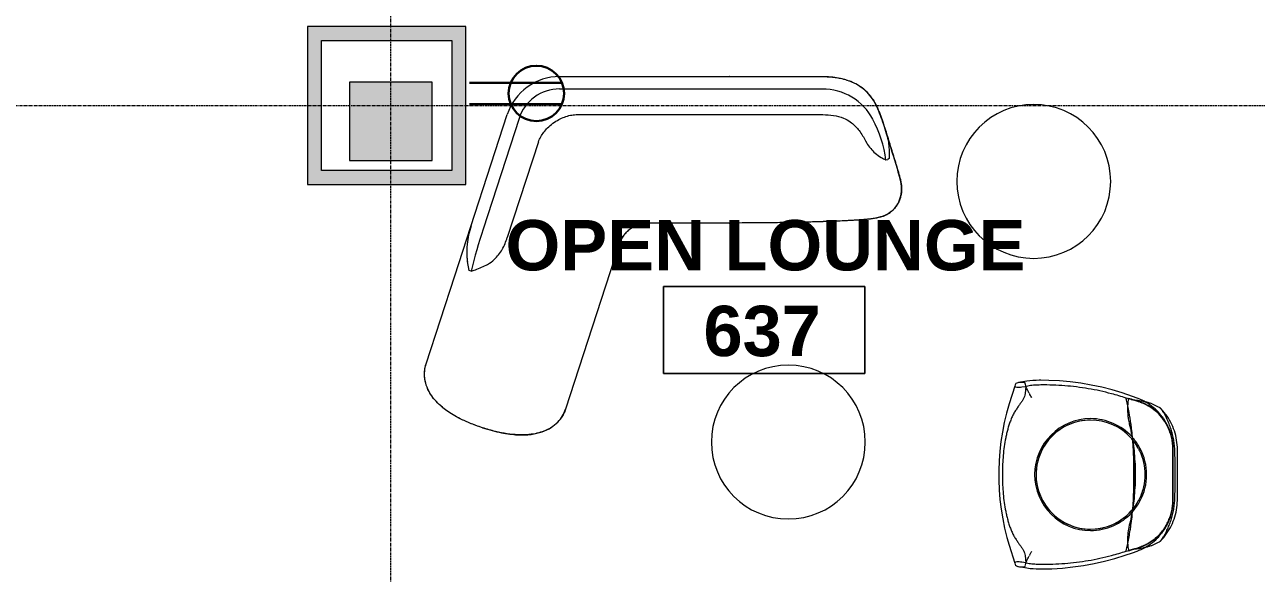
# Model space of a CAD drawing. Header units: inches. Extents: x 2468 to 4886, y -16 to 1381.
# Drawn here: x 3907.3 to 4127.4, y 976.5 to 1074.6 of the extents above; entities that cross this region are included whole.
import ezdxf

# ---------------------------------------------------------------- set-up
doc = ezdxf.new("R2010")
doc.units = ezdxf.units.IN
doc.header["$MEASUREMENT"] = 0
doc.linetypes.add('Grid Line 1_2_', pattern=[0.875, 0.5, -0.125, 0.125, -0.125])
for name, color, linetype, lineweight in [('A-ANNO-NOTE', 131, 'Continuous', 30), ('A-AREA-IDEN', 2, 'Continuous', 9), ('A-DETL-GENF', 92, 'Continuous', 9), ('A-WALL-PATT', 111, 'Continuous', 13), ('I-FURN', 30, 'Continuous', 9), ('I-WALL', 2, 'Continuous', 13), ('S-COLS', 52, 'Continuous', 13), ('S-GRID', 1, 'Continuous', 9)]:
    doc.layers.add(name, color=color, linetype=linetype, lineweight=lineweight)
doc.styles.add('Swis721 Lt BT_B', font='', dxfattribs={"height": 9})
doc.styles.get('Swis721 Lt BT_B').set_extended_font_data('Swis721 Lt BT', bold=True)

# ---------------------------------------------------------------- blocks, each defined once
blk = doc.blocks.new('Concrete-Rectangular-Column - 14_ x 14_-4901127-6TH FLOOR POWER _ SIGNAL')
at = {"layer": 'S-COLS', "lineweight": 9}
blk.add_hatch(color=7, dxfattribs=at).paths.add_polyline_path([(-7, -7.375), (7, -7.375), (7, 7.375), (-7, 7.375)], flags=0)
at = {"layer": 'S-COLS', "color": 8, "lineweight": 20}
for p, q in [((7, 7.375), (-7, 7.375)), ((-7, 7.375), (-7, -7.375)), ((7, -7.375), (7, 7.375)), ((-7, -7.375), (7, -7.375))]:
    blk.add_line(p, q, dxfattribs=at)
blk = doc.blocks.new('HighTower_Breck_Lounge_Swivel - HighTower_Breck_Lounge_Swivel-5836362-6TH FLOOR POWER _ SIGNAL')
at = {"layer": 'I-FURN'}
for p, q in [((-7.92, 21.5), (-16.89, 21.5)), ((-16.11, 20.75), (-16.89, 20.75)), ((-16.12, 20.7), (-16.89, 20.7)), ((-16.89, 20.7), (-16.12, 20.7)), ((-12.41, 20.75), (-16.1, 20.75)), ((-12.41, 20.7), (-16.09, 20.7)), ((-16.09, 20.7), (-12.41, 20.7)), ((-12.4, 21.12), (-12.83, 21.12)), ((-11.97, 21.12), (-12.4, 21.12)), ((-8.7, 20.75), (-12.39, 20.75)), ((-8.71, 20.7), (-12.39, 20.7)), ((-12.39, 20.7), (-8.71, 20.7)), ((-7.92, 20.75), (-8.69, 20.75)), ((-7.92, 20.7), (-8.68, 20.7)), ((-8.68, 20.7), (-7.92, 20.7)), ((-4.64, 20.18), (-5, 20.3)), ((-22.4, 19.04), (-22.72, 18.81)), ((-26.07, 14.32), (-26.37, 13.47)), ((-25.84, 13.27), (-25.69, 13.83)), ((-25.69, 13.83), (-25.6, 14.15)), ((-25.61, 14.15), (-25.68, 13.91)), ((-10.53, 13.71), (-14.28, 13.71)), ((-11.97, 14.03), (-12.83, 14.03)), ((-12.83, 13.71), (-11.97, 13.71)), ((0.8, 14.15), (0.89, 13.83)), ((0.88, 13.91), (0.81, 14.15)), ((0.89, 13.83), (1.04, 13.27)), ((1.57, 13.47), (1.26, 14.32)), ((-29.26, -2.87), (-29.26, -3.18)), ((-28.42, -2.87), (-28.41, -3.18)), ((3.61, -3.18), (3.62, -2.87)), ((4.45, -3.18), (4.45, -2.87)), ((-29.08, -5.38), (-28.85, -6.88)), ((-28.8, -5.67), (-28.83, -5.84)), ((-28.74, -5.67), (-28.78, -5.67)), ((-28.23, -5.24), (-28.17, -5.58)), ((-28.17, -5.58), (-26.89, -5.71)), ((-28.07, -6.29), (-28.17, -5.58)), ((2.09, -5.71), (3.37, -5.58)), ((3.37, -5.58), (3.27, -6.29)), ((3.37, -5.58), (3.42, -5.24)), ((3.98, -5.67), (3.94, -5.67)), ((4.03, -5.84), (4, -5.67)), ((4.04, -6.88), (4.28, -5.38)), ((-28.45, -7.5), (-28.23, -7.56)), ((-28.45, -7.5), (-28.45, -7.5)), ((-28.45, -7.5), (-28.45, -7.5)), ((-28.23, -7.56), (-25.04, -8.54)), ((-28.08, -7.4), (-28.01, -7.16)), ((0.24, -8.54), (3.43, -7.56)), ((3.21, -7.16), (3.28, -7.4)), ((3.43, -7.56), (3.65, -7.5)), ((3.65, -7.5), (3.65, -7.5)), ((3.65, -7.5), (3.65, -7.5))]:
    blk.add_line(p, q, dxfattribs=at)
at = {"layer": 'I-FURN', "flags": 128}
for points in [[(-16.89, 21.5), (-17.31, 21.49), (-17.73, 21.47), (-18.14, 21.42), (-18.56, 21.36), (-18.98, 21.29), (-19.39, 21.2), (-19.79, 21.09), (-20.2, 20.96), (-20.59, 20.82), (-20.98, 20.67), (-21.37, 20.5), (-21.74, 20.31), (-22.11, 20.11), (-22.47, 19.89), (-22.83, 19.66), (-23.17, 19.42), (-23.5, 19.16), (-23.82, 18.89), (-24.13, 18.6), (-24.24, 18.5)], [(-20.62, 20), (-20.69, 19.97), (-21.05, 19.82), (-21.4, 19.64), (-21.74, 19.45), (-22.07, 19.25), (-22.36, 19.07)], [(-16.89, 20.75), (-17.28, 20.74), (-17.67, 20.71), (-18.05, 20.68), (-18.44, 20.62), (-18.83, 20.55), (-19.21, 20.47), (-19.59, 20.37), (-19.96, 20.25), (-20.33, 20.12), (-20.6, 20.01)], [(-0.56, 18.5), (-0.87, 18.79), (-1.18, 19.06), (-1.51, 19.33), (-1.85, 19.58), (-2.2, 19.81), (-2.56, 20.03), (-2.93, 20.24), (-3.3, 20.43), (-3.68, 20.61), (-4.07, 20.77), (-4.46, 20.92), (-4.87, 21.05), (-5.27, 21.16), (-5.68, 21.26), (-6.09, 21.34), (-6.51, 21.4), (-6.93, 21.45), (-7.35, 21.48), (-7.77, 21.5), (-7.92, 21.5)], [(-5.01, 20.3), (-5.39, 20.41), (-5.77, 20.51), (-6.15, 20.58), (-6.54, 20.65), (-6.92, 20.7), (-7.31, 20.73), (-7.7, 20.74), (-7.92, 20.75)], [(-1.93, 18.7), (-2.23, 18.92), (-2.55, 19.14), (-2.88, 19.35), (-3.22, 19.54), (-3.56, 19.72), (-3.92, 19.89), (-4.28, 20.04), (-4.64, 20.18)], [(-23.92, 17.76), (-24.16, 17.5), (-24.41, 17.2), (-24.66, 16.89), (-24.89, 16.58), (-25.11, 16.25), (-25.31, 15.92), (-25.36, 15.83)], [(-22.75, 18.79), (-23.03, 18.57), (-23.33, 18.32), (-23.62, 18.06), (-23.89, 17.78)], [(-1.32, 18.18), (-1.61, 18.44), (-1.91, 18.68)], [(-0.5, 17.34), (-0.76, 17.63), (-1.03, 17.91), (-1.3, 18.16)], [(-25.36, 15.83), (-25.5, 15.58), (-25.68, 15.23), (-25.84, 14.88), (-25.99, 14.52), (-26.07, 14.32)], [(0.56, 15.83), (0.42, 16.08), (0.21, 16.4), (-0.02, 16.72), (-0.25, 17.04), (-0.48, 17.32)], [(1.26, 14.32), (1.12, 14.68), (0.97, 15.04), (0.8, 15.39), (0.62, 15.74), (0.56, 15.83)], [(-26.37, 13.47), (-26.99, 11.66), (-27.54, 9.83), (-28.01, 7.98), (-28.4, 6.11), (-28.73, 4.22), (-28.97, 2.33), (-29.14, 0.43), (-29.24, -1.48), (-29.26, -2.87)], [(-25.87, 13.28), (-25.95, 13.03), (-26.02, 12.78)], [(-25.68, 13.91), (-25.73, 13.72), (-25.87, 13.28)], [(-25.65, 14.17), (-25.65, 14.14), (-25.65, 14.11)], [(0.85, 14.11), (0.85, 14.14), (0.85, 14.17)], [(1.07, 13.28), (0.93, 13.72), (0.88, 13.91)], [(1.22, 12.78), (1.14, 13.03), (1.07, 13.28)], [(4.45, -2.87), (4.42, -0.96), (4.3, 0.95), (4.11, 2.85), (3.84, 4.74), (3.5, 6.62), (3.09, 8.48), (2.59, 10.33), (2.03, 12.16), (1.57, 13.47)], [(-29.26, -3.18), (-29.24, -3.74), (-29.21, -4.3), (-29.15, -4.86), (-29.08, -5.38)], [(4.28, -5.38), (4.36, -4.82), (4.41, -4.26), (4.45, -3.7), (4.45, -3.18)], [(-28.83, -5.84), (-28.86, -6.09), (-28.88, -6.35)], [(-28.78, -5.67), (-28.79, -5.67), (-28.8, -5.67), (-28.8, -5.67), (-28.8, -5.67)], [(-28.28, -5.6), (-28.52, -5.65), (-28.67, -5.67)], [(-28.01, -7.16), (-28, -7.07), (-28, -6.93), (-28.01, -6.75), (-28.03, -6.53), (-28.07, -6.29)], [(3.27, -6.29), (3.23, -6.53), (3.21, -6.75), (3.2, -6.93), (3.2, -7.07), (3.21, -7.16)], [(3.87, -5.67), (3.72, -5.65), (3.48, -5.6)], [(4, -5.67), (4, -5.67), (4, -5.67), (3.99, -5.67), (3.98, -5.67)], [(4.08, -6.35), (4.06, -6.09), (4.03, -5.84)], [(-28.23, -7.56), (-28.15, -7.54), (-28.08, -7.4)], [(-25.04, -8.54), (-23.37, -9.01), (-21.69, -9.42), (-20, -9.76), (-18.29, -10.03), (-16.57, -10.23), (-14.85, -10.36), (-13.12, -10.42), (-11.39, -10.42), (-9.67, -10.34), (-7.94, -10.2), (-6.23, -9.99), (-4.52, -9.71), (-2.83, -9.36), (-1.15, -8.94), (0.24, -8.54)], [(3.28, -7.4), (3.35, -7.54), (3.43, -7.56)]]:
    blk.add_lwpolyline(points, dxfattribs=at)
at = {"layer": 'I-FURN'}
for centre, radius, start, end in [((-12.4, 6), 10, 61.8431, 118.1569), ((-12.4, 6), 10, 61.8431, 118.1569), ((-12.4, 6), 9.75, 90, 115.5282), ((-12.4, 6), 9.75, 90, 115.5282), ((-12.4, 6), 9.75, 77.1429, 89.8812), ((-12.4, 6), 9.75, 64.4718, 89.8812), ((-12.4, 6), 9.75, 64.4718, 77.1429), ((-12.4, 6), 10, 132.2425, 180), ((-12.4, 6), 10, 132.2425, 180), ((-12.4, 6), 9.75, 132.3062, 180), ((-12.4, 6), 9.75, 132.3062, 180), ((-12.4, 6), 10, 130.9789, 132), ((-12.4, 6), 10, 130.9789, 132), ((-12.4, 6), 10, 118.3402, 130.7353), ((-12.4, 6), 10, 118.3402, 130.7353), ((-12.4, 6), 9.75, 129.6697, 131.9635), ((-12.4, 6), 9.75, 129.6697, 131.9635), ((-12.4, 6), 9.75, 118.4284, 129.4381), ((-12.4, 6), 9.75, 128.5714, 129.4381), ((-12.4, 6), 9.75, 118.4284, 128.5714), ((-12.4, 6), 9.75, 115.7822, 118.3355), ((-12.4, 6), 9.75, 115.7822, 118.3355), ((-12.83, -13.61), 27.64, 90, 98.0282), ((-11.97, -13.61), 27.64, 81.9718, 90), ((-12.4, 6), 9.75, 61.6645, 64.2183), ((-12.4, 6), 9.75, 61.6645, 64.2183), ((-12.4, 6), 9.75, 50.5619, 61.5721), ((-12.4, 6), 9.75, 50.5619, 61.5721), ((-12.4, 6), 10, 49.2652, 61.6602), ((-12.4, 6), 10, 49.2652, 61.6602), ((-12.4, 6), 9.75, 48.0371, 50.3303), ((-12.4, 6), 9.75, 48.0371, 50.3303), ((-12.4, 6), 10, 48, 49.0214), ((-12.4, 6), 10, 48, 49.0214), ((-12.4, 6), 9.75, 360, 47.6946), ((-12.4, 6), 9.75, 38.5714, 47.6946), ((-12.4, 6), 10, 0, 47.7575), ((-12.4, 6), 10, 0, 47.7575), ((-12.4, 6), 9.75, 0, 38.5714), ((-12.4, 6), 10, 180, 360), ((-12.4, 6), 10, 180, 360), ((-12.4, 6), 9.75, 180, 360), ((-12.4, 6), 9.75, 180, 231.4286), ((-12.4, 6), 9.75, 334.2857, 360), ((-12.4, 6), 9.75, 321.4286, 334.2857), ((-12.4, 6), 9.75, 231.4286, 295.7143), ((-12.4, 6), 9.75, 295.7143, 321.4286)]:
    blk.add_arc(centre, radius, start, end, dxfattribs=at)
for centre, start_param, end_param in [((42.62, 1.36), 2.927019, 2.930263), ((-67.42, 1.36), 0.21133, 0.214574), ((42.62, 1.36), 2.935535, 2.944051), ((42.62, 1.36), 2.93071, 2.935535), ((-67.42, 1.36), 0.206058, 0.210883), ((-67.42, 1.36), 0.197542, 0.206058)]:
    blk.add_ellipse(centre, major_axis=(70.07, 0), ratio=0.798636, start_param=start_param, end_param=end_param, dxfattribs=at)
for points, knots in [([(-16.89, 21.03), (-17.22, 21.01), (-17.88, 20.96), (-18.87, 20.81), (-19.68, 20.62), (-20.31, 20.44), (-20.78, 20.28), (-21.25, 20.11), (-21.85, 19.87), (-22.28, 19.67), (-22.56, 19.54)], [0, 0, 0, 0, 0.166667, 0.333333, 0.5, 0.583333, 0.666667, 0.75, 0.833333, 1, 1, 1, 1]), ([(-19.78, 20.24), (-20.09, 20.14), (-20.97, 19.8), (-21.78, 19.34), (-22.27, 18.98)], [-0.6991905, -0.6991905, -0.6991905, -0.6991905, -0.6, -0.4, -0.4, -0.4, -0.4]), ([(-22.27, 18.98), (-21.78, 19.34), (-20.98, 19.8), (-20.09, 20.15), (-19.78, 20.24)], [-0.6, -0.6, -0.6, -0.6, -0.4, -0.3008095, -0.3008095, -0.3008095, -0.3008095]), ([(-2.24, 19.54), (-2.52, 19.67), (-2.95, 19.87), (-3.55, 20.11), (-4.02, 20.28), (-4.49, 20.44), (-5.12, 20.62), (-5.93, 20.81), (-6.92, 20.96), (-7.58, 21.01), (-7.92, 21.03)], [0, 0, 0, 0, 0.166667, 0.25, 0.333333, 0.416667, 0.5, 0.666667, 0.833333, 1, 1, 1, 1]), ([(-5.02, 20.24), (-5.33, 20.34), (-5.96, 20.51), (-6.93, 20.67), (-7.58, 20.7), (-7.92, 20.7)], [-0.2999954, -0.2999954, -0.2999954, -0.2999954, -0.2, -0.1, 0, 0, 0, 0]), ([(-5.02, 20.24), (-4.71, 20.14), (-3.83, 19.8), (-3.02, 19.34), (-2.53, 18.98)], [-0.6991905, -0.6991905, -0.6991905, -0.6991905, -0.6, -0.4, -0.4, -0.4, -0.4]), ([(-24.42, 18.28), (-24.49, 18.11), (-24.62, 17.86), (-24.78, 17.53), (-24.9, 17.29), (-25.01, 17.04), (-25.1, 16.79), (-25.18, 16.53), (-25.26, 16.27), (-25.33, 16.02), (-25.4, 15.76), (-25.45, 15.5), (-25.52, 15.15), (-25.6, 14.7), (-25.63, 14.35), (-25.65, 14.17)], [0, 0, 0, 0, 0.125, 0.1875, 0.25, 0.3125, 0.375, 0.4375, 0.5, 0.5625, 0.625, 0.6875, 0.75, 0.875, 1, 1, 1, 1]), ([(-23.45, 19.05), (-23.51, 19), (-23.61, 18.94), (-23.73, 18.87), (-23.81, 18.82), (-23.89, 18.78), (-23.95, 18.73), (-24.01, 18.69), (-24.05, 18.66), (-24.08, 18.64), (-24.11, 18.62), (-24.15, 18.59), (-24.19, 18.55), (-24.24, 18.5), (-24.3, 18.45), (-24.36, 18.37), (-24.4, 18.31), (-24.42, 18.28)], [0, 0, 0, 0, 0.125, 0.1875, 0.25, 0.3125, 0.375, 0.4375, 0.46875, 0.5, 0.53125, 0.5625, 0.625, 0.6875, 0.75, 0.875, 1, 1, 1, 1]), ([(-22.31, 18.95), (-22.78, 18.61), (-23.41, 18.04), (-23.96, 17.41), (-24.11, 17.2)], [-0.3943077, -0.3943077, -0.3943077, -0.3943077, -0.2, -0.1054356, -0.1054356, -0.1054356, -0.1054356]), ([(-24.11, 17.19), (-23.95, 17.41), (-23.42, 18.04), (-22.78, 18.61), (-22.31, 18.95)], [-0.8945644, -0.8945644, -0.8945644, -0.8945644, -0.8, -0.6056923, -0.6056923, -0.6056923, -0.6056923]), ([(-2.49, 18.95), (-2.02, 18.61), (-1.39, 18.04), (-0.84, 17.41), (-0.69, 17.2)], [-0.3943077, -0.3943077, -0.3943077, -0.3943077, -0.2, -0.1054356, -0.1054356, -0.1054356, -0.1054356]), ([(-0.38, 18.28), (-0.4, 18.31), (-0.44, 18.37), (-0.5, 18.45), (-0.56, 18.5), (-0.61, 18.55), (-0.65, 18.59), (-0.69, 18.62), (-0.72, 18.64), (-0.75, 18.66), (-0.79, 18.69), (-0.85, 18.73), (-0.92, 18.78), (-0.99, 18.82), (-1.08, 18.87), (-1.19, 18.94), (-1.29, 19), (-1.35, 19.05)], [0, 0, 0, 0, 0.125, 0.25, 0.3125, 0.375, 0.4375, 0.46875, 0.5, 0.53125, 0.5625, 0.625, 0.6875, 0.75, 0.8125, 0.875, 1, 1, 1, 1]), ([(0.85, 14.17), (0.83, 14.35), (0.8, 14.7), (0.72, 15.15), (0.65, 15.5), (0.6, 15.76), (0.53, 16.02), (0.46, 16.27), (0.38, 16.53), (0.3, 16.79), (0.21, 17.04), (0.1, 17.29), (-0.02, 17.53), (-0.18, 17.86), (-0.31, 18.11), (-0.38, 18.28)], [0, 0, 0, 0, 0.125, 0.25, 0.3125, 0.375, 0.4375, 0.5, 0.5625, 0.625, 0.6875, 0.75, 0.8125, 0.875, 1, 1, 1, 1]), ([(-25.39, 14.81), (-25.38, 14.85), (-25.3, 15.05), (-25.23, 15.25), (-25.16, 15.4)], [-0.7220216, -0.7220216, -0.7220216, -0.7220216, -0.6666667, -0.4686583, -0.4686583, -0.4686583, -0.4686583]), ([(-25.05, 15.65), (-25.04, 15.67), (-24.9, 15.95), (-24.76, 16.22), (-24.61, 16.46)], [-0.3626431, -0.3626431, -0.3626431, -0.3626431, -0.3333333, 0, 0, 0, 0]), ([(-0.19, 16.46), (-0.04, 16.22), (0.1, 15.95), (0.24, 15.67), (0.25, 15.65)], [-1, -1, -1, -1, -0.6666667, -0.6373569, -0.6373569, -0.6373569, -0.6373569]), ([(-25.41, 14.78), (-25.44, 14.67), (-25.5, 14.49), (-25.56, 14.31), (-25.58, 14.23)], [-1, -1, -1, -1, -0.5, -0.1197433, -0.1197433, -0.1197433, -0.1197433]), ([(-19.95, 13.39), (-20.37, 13.34), (-20.89, 13.28), (-21.42, 13.21), (-21.52, 13.19)], [-0.5095329, -0.5095329, -0.5095329, -0.5095329, -0.4, -0.3719482, -0.3719482, -0.3719482, -0.3719482]), ([(-14.28, 13.71), (-15.44, 13.71), (-16.81, 13.66), (-18.17, 13.56), (-18.38, 13.54)], [-1, -1, -1, -1, -0.7, -0.6457659, -0.6457659, -0.6457659, -0.6457659]), ([(-6.42, 13.54), (-7.02, 13.59), (-8.38, 13.68), (-9.75, 13.71), (-10.53, 13.71)], [-0.3542409, -0.3542409, -0.3542409, -0.3542409, -0.2, 0, 0, 0, 0]), ([(-4.86, 13.39), (-5.21, 13.43), (-5.73, 13.48), (-6.25, 13.53), (-6.42, 13.55)], [-0.4895868, -0.4895868, -0.4895868, -0.4895868, -0.4, -0.3542409, -0.3542409, -0.3542409, -0.3542409]), ([(0.41, 15.29), (0.45, 15.17), (0.52, 15.01), (0.58, 14.85), (0.59, 14.81)], [-0.4830049, -0.4830049, -0.4830049, -0.4830049, -0.3333333, -0.2779784, -0.2779784, -0.2779784, -0.2779784]), ([(0.78, 14.23), (0.76, 14.31), (0.7, 14.49), (0.64, 14.67), (0.61, 14.78)], [-0.8802567, -0.8802567, -0.8802567, -0.8802567, -0.5, 0, 0, 0, 0]), ([(-26.02, 12.78), (-25.57, 12.69), (-24.66, 12.58), (-23.42, 12.59), (-22.35, 12.71), (-21.75, 12.84), (-21.45, 12.91)], [-1, -1, -1, -1, -0.7, -0.4, -0.2, 0, 0, 0, 0]), ([(-21.54, 13.19), (-22.19, 13.09), (-23.25, 12.93), (-24.29, 12.71), (-24.69, 12.63)], [-0.3701073, -0.3701073, -0.3701073, -0.3701073, -0.2, -0.091898, -0.091898, -0.091898, -0.091898]), ([(-3.35, 12.91), (-2.9, 12.8), (-2, 12.63), (-0.76, 12.57), (0.32, 12.63), (0.92, 12.72), (1.22, 12.78)], [-1, -1, -1, -1, -0.7, -0.4, -0.2, 0, 0, 0, 0]), ([(-0.11, 12.63), (-0.89, 12.79), (-1.93, 12.99), (-2.99, 13.15), (-3.26, 13.18)], [-0.9081052, -0.9081052, -0.9081052, -0.9081052, -0.7, -0.6298999, -0.6298999, -0.6298999, -0.6298999]), ([(-27.24, -5.12), (-27.35, -5.18), (-27.58, -5.3), (-27.89, -5.45), (-28.09, -5.53), (-28.17, -5.56)], [0.0848445, 0.0848445, 0.0848445, 0.0848445, 0.3333333, 0.6666667, 0.8961539, 0.8961539, 0.8961539, 0.8961539]), ([(-26.89, -5.71), (-26.71, -5.73), (-26.45, -5.79), (-26.11, -5.91), (-25.79, -6.07), (-25.57, -6.21), (-25.42, -6.32)], [-1, -1, -1, -1, -0.666667, -0.5, -0.333333, 0, 0, 0, 0]), ([(-26.1, -4.5), (-26.31, -4.61), (-26.57, -4.76), (-26.83, -4.9), (-26.88, -4.93)], [-0.9695844, -0.9695844, -0.9695844, -0.9695844, -0.4, -0.241274, -0.241274, -0.241274, -0.241274]), ([(0.62, -6.32), (0.77, -6.21), (0.99, -6.07), (1.31, -5.91), (1.65, -5.79), (1.91, -5.73), (2.09, -5.71)], [-1, -1, -1, -1, -0.666667, -0.5, -0.333333, 0, 0, 0, 0]), ([(2.09, -4.93), (2.03, -4.9), (1.9, -4.83), (1.7, -4.72), (1.49, -4.61), (1.36, -4.53), (1.3, -4.5)], [-0.758726, -0.758726, -0.758726, -0.758726, -0.6, -0.4, -0.2, -0.0308728, -0.0308728, -0.0308728, -0.0308728]), ([(3.37, -5.56), (3.3, -5.53), (3.09, -5.45), (2.78, -5.3), (2.54, -5.18), (2.44, -5.12)], [0.1038461, 0.1038461, 0.1038461, 0.1038461, 0.3333333, 0.6666667, 0.9151555, 0.9151555, 0.9151555, 0.9151555]), ([(-28.86, -6.72), (-28.85, -6.83), (-28.79, -7.23), (-28.63, -7.44), (-28.45, -7.5)], [0.2, 0.2, 0.2, 0.2, 0.4, 1, 1, 1, 1]), ([(-23.4, -7.7), (-23.17, -7.82), (-22.7, -8.05), (-22.1, -8.3), (-21.61, -8.48), (-21.23, -8.6), (-20.85, -8.71), (-20.35, -8.85), (-19.72, -9.01), (-18.69, -9.23), (-17.4, -9.45), (-15.84, -9.63), (-14.8, -9.69), (-14.28, -9.72)], [0, 0, 0, 0, 0.083333, 0.166667, 0.208333, 0.25, 0.291667, 0.333333, 0.416667, 0.5, 0.666667, 0.833333, 1, 1, 1, 1]), ([(-10.53, -9.72), (-10, -9.69), (-8.96, -9.63), (-7.4, -9.45), (-6.11, -9.23), (-5.08, -9.01), (-4.45, -8.85), (-3.95, -8.71), (-3.57, -8.6), (-3.19, -8.48), (-2.7, -8.3), (-2.1, -8.05), (-1.63, -7.82), (-1.4, -7.7)], [0, 0, 0, 0, 0.166667, 0.333333, 0.5, 0.583333, 0.666667, 0.708333, 0.75, 0.791667, 0.833333, 0.916667, 1, 1, 1, 1])]:
    blk.add_open_spline(points, degree=3, knots=knots, dxfattribs=at)
for points in [[(-16.89, 20.7), (-17.22, 20.7), (-17.87, 20.67), (-18.85, 20.51), (-19.47, 20.34), (-19.78, 20.24)], [(-19.78, 20.24), (-19.47, 20.34), (-18.85, 20.51), (-17.87, 20.67), (-17.22, 20.7), (-16.89, 20.7)], [(-12.83, 21.12), (-13.5, 21.12), (-14.86, 21.1), (-16.21, 21.06), (-16.89, 21.03)], [(-7.92, 21.03), (-8.59, 21.06), (-9.94, 21.1), (-11.3, 21.12), (-11.97, 21.12)], [(-7.92, 20.7), (-7.58, 20.7), (-6.93, 20.67), (-5.96, 20.51), (-5.33, 20.34), (-5.02, 20.24)], [(-4.13, 19.9), (-4.42, 20.03), (-4.71, 20.15), (-5.02, 20.24)], [(-3.3, 19.48), (-3.57, 19.63), (-3.85, 19.77), (-4.13, 19.9)], [(-22.56, 19.54), (-22.72, 19.46), (-23.02, 19.3), (-23.31, 19.13), (-23.45, 19.05)], [(-2.53, 18.98), (-2.78, 19.16), (-3.03, 19.33), (-3.3, 19.48)], [(-1.83, 18.43), (-2.04, 18.61), (-2.26, 18.79), (-2.49, 18.95)], [(-1.35, 19.05), (-1.49, 19.13), (-1.78, 19.3), (-2.09, 19.46), (-2.24, 19.54)], [(-1.21, 17.81), (-1.4, 18.03), (-1.61, 18.23), (-1.83, 18.43)], [(-0.69, 17.19), (-0.85, 17.41), (-1.02, 17.61), (-1.21, 17.81)], [(-25.05, 15.63), (-25.19, 15.35), (-25.3, 15.07), (-25.41, 14.78)], [(-25.16, 15.4), (-25.12, 15.48), (-25.09, 15.57), (-25.05, 15.65)], [(-24.61, 16.46), (-24.76, 16.2), (-24.91, 15.94), (-25.04, 15.67)], [(-24.14, 17.16), (-24.31, 16.93), (-24.46, 16.7), (-24.61, 16.46)], [(-24.61, 16.46), (-24.46, 16.7), (-24.31, 16.93), (-24.14, 17.16)], [(-0.19, 16.46), (-0.34, 16.7), (-0.49, 16.93), (-0.66, 17.16)], [(-0.66, 17.16), (-0.49, 16.93), (-0.34, 16.7), (-0.19, 16.46)], [(0.23, 15.67), (0.11, 15.94), (-0.04, 16.2), (-0.19, 16.46)], [(0.25, 15.65), (0.28, 15.57), (0.32, 15.48), (0.36, 15.4)], [(0.39, 15.33), (0.35, 15.43), (0.3, 15.53), (0.25, 15.63)], [(0.36, 15.4), (0.37, 15.38), (0.38, 15.35), (0.39, 15.33)], [(-25.82, 13.27), (-25.85, 13.18), (-25.91, 13.02), (-25.98, 12.86), (-26.02, 12.78)], [(-25.65, 14.11), (-25.66, 13.96), (-25.7, 13.68), (-25.77, 13.4), (-25.82, 13.27)], [(-25.58, 14.24), (-25.52, 14.42), (-25.46, 14.61), (-25.4, 14.79)], [(-21.45, 12.91), (-20.93, 13.04), (-19.89, 13.27), (-18.3, 13.56), (-17.22, 13.7), (-16.69, 13.76)], [(-18.38, 13.54), (-18.9, 13.5), (-19.42, 13.45), (-19.93, 13.39)], [(-16.69, 13.76), (-16.04, 13.75), (-14.75, 13.72), (-13.47, 13.71), (-12.83, 13.71)], [(-11.97, 13.71), (-11.33, 13.71), (-10.05, 13.72), (-8.76, 13.75), (-8.11, 13.76)], [(-8.11, 13.76), (-7.58, 13.7), (-6.5, 13.56), (-4.91, 13.27), (-3.87, 13.04), (-3.35, 12.91)], [(-3.28, 13.19), (-3.8, 13.26), (-4.33, 13.33), (-4.85, 13.39)], [(0.61, 14.78), (0.54, 14.95), (0.48, 15.12), (0.41, 15.29)], [(0.6, 14.79), (0.66, 14.61), (0.72, 14.42), (0.78, 14.24)], [(1.02, 13.27), (0.97, 13.4), (0.9, 13.68), (0.86, 13.96), (0.85, 14.11)], [(1.22, 12.78), (1.18, 12.86), (1.11, 13.02), (1.05, 13.18), (1.02, 13.27)], [(-26.08, 12.34), (-26.22, 11.91), (-26.49, 11.05), (-26.74, 10.17), (-26.85, 9.73)], [(-25.72, 12.41), (-25.78, 12.39), (-25.9, 12.37), (-26.02, 12.35), (-26.08, 12.34)], [(-24.69, 12.63), (-25.04, 12.56), (-25.38, 12.49), (-25.72, 12.41)], [(0.92, 12.41), (0.58, 12.49), (0.24, 12.56), (-0.11, 12.63)], [(1.28, 12.34), (1.22, 12.35), (1.1, 12.37), (0.98, 12.39), (0.92, 12.41)], [(2.05, 9.73), (1.94, 10.17), (1.69, 11.05), (1.42, 11.91), (1.28, 12.34)], [(-26.85, 9.73), (-27.22, 8.36), (-27.82, 5.59), (-28.34, 1.38), (-28.43, -1.45), (-28.42, -2.87)], [(3.62, -2.87), (3.63, -1.45), (3.54, 1.38), (3.02, 5.59), (2.42, 8.36), (2.05, 9.73)], [(-28.41, -3.18), (-28.41, -3.53), (-28.37, -4.22), (-28.28, -4.9), (-28.23, -5.24)], [(3.42, -5.24), (3.48, -4.9), (3.57, -4.22), (3.61, -3.53), (3.61, -3.18)], [(-28.88, -6.35), (-28.88, -6.49), (-28.87, -6.61), (-28.86, -6.72)], [(-28.21, -5.57), (-28.23, -5.58), (-28.26, -5.59), (-28.28, -5.6)], [(-27.14, -5.07), (-27.16, -5.08), (-27.19, -5.09), (-27.21, -5.11)], [(-26.98, -4.98), (-27.03, -5.01), (-27.09, -5.04), (-27.14, -5.07)], [(-25.42, -6.32), (-25.28, -6.43), (-24.99, -6.64), (-24.7, -6.85), (-24.55, -6.95)], [(-0.25, -6.95), (-0.1, -6.85), (0.19, -6.64), (0.48, -6.43), (0.62, -6.32)], [(2.34, -5.07), (2.29, -5.04), (2.23, -5.01), (2.18, -4.98)], [(2.41, -5.11), (2.39, -5.09), (2.36, -5.08), (2.34, -5.07)], [(3.48, -5.6), (3.46, -5.59), (3.43, -5.58), (3.41, -5.57)], [(4.06, -6.72), (4.07, -6.61), (4.08, -6.49), (4.08, -6.35)], [(-24.55, -6.95), (-24.36, -7.08), (-23.98, -7.33), (-23.6, -7.58), (-23.4, -7.7)], [(-1.4, -7.7), (-1.21, -7.58), (-0.82, -7.33), (-0.44, -7.08), (-0.25, -6.95)], [(3.65, -7.5), (3.77, -7.46), (3.96, -7.3), (4.04, -6.94), (4.06, -6.72)], [(-14.28, -9.72), (-13.65, -9.74), (-12.4, -9.77), (-11.15, -9.74), (-10.53, -9.72)]]:
    blk.add_open_spline(points, degree=3, dxfattribs=at)
blk = doc.blocks.new('Seating-Sofa-Teknion-Zones_ZNSV_Left-R2013 - Dual Upholstery_ Electrical and USB-5836519-6TH FLOOR POWER _ SIGNAL')
at = {"layer": 'A-DETL-GENF'}
for p, q in [((61.16, 70.95), (108.09, 70.95)), ((61.16, 70.95), (108.02, 70.95)), ((77.19, 70.95), (77.19, 70.91)), ((91.47, 70.91), (91.47, 70.95)), ((91.49, 70.95), (91.47, 70.95)), ((108.09, 68.72), (61.16, 68.72)), ((42.43, 35.32), (51.8, 64.15)), ((42.43, 35.32), (51.8, 64.15)), ((64.09, 64.14), (108.2, 64.14)), ((53.92, 63.46), (47.48, 43.67)), ((115.82, 59.43), (116.02, 59.07)), ((57.37, 59.26), (51.82, 42.17)), ((119.45, 56.04), (119.77, 56.14)), ((120.07, 56.38), (119.77, 56.14)), ((91.47, 44.77), (77.19, 44.77)), ((91.47, 44.77), (77.19, 44.77)), ((91.47, 44.77), (91.49, 44.77)), ((118.88, 45.97), (118.85, 45.96)), ((71.74, 40.81), (62.22, 11.5)), ((71.74, 40.81), (62.22, 11.5)), ((45.02, 36.29), (44.68, 37.88)), ((37.32, 19.59), (42.43, 35.32)), ((37.32, 19.59), (42.43, 35.32)), ((45.36, 36.18), (45.02, 36.29))]:
    blk.add_line(p, q, dxfattribs=at)
for centre, radius, start, end in [((61.16, 61.11), 9.84, 90, 162), ((61.16, 61.11), 9.84, 90, 162), ((61.16, 61.11), 7.62, 90, 162), ((108.09, 58.47), 10.25, 28.1327, 90), ((98.32, 53.3), 21.3, 7.3701, 28), ((145.14, 11.94), 102.68, 162, 166.343)]:
    blk.add_arc(centre, radius, start, end, dxfattribs=at)
for points, knots in [([(108.02, 70.95), (108.33, 70.95), (108.97, 70.94), (109.76, 70.87), (110.39, 70.79), (110.86, 70.72), (111.33, 70.64), (111.8, 70.53), (112.26, 70.4), (112.71, 70.25), (113.16, 70.09), (113.6, 69.9), (114.02, 69.69), (114.44, 69.45), (114.85, 69.19), (115.23, 68.92), (115.6, 68.61), (115.95, 68.28), (116.29, 67.94), (116.6, 67.58), (116.89, 67.2), (117.16, 66.8), (117.36, 66.46), (117.52, 66.19), (117.65, 65.95), (117.79, 65.67), (117.99, 65.24), (118.17, 64.8), (118.32, 64.41), (118.4, 64.2), (118.53, 63.87), (118.71, 63.37), (118.93, 62.7), (119.23, 61.82), (119.44, 61.15), (119.58, 60.71)], [0, 0, 0, 0, 0.055556, 0.111111, 0.138889, 0.166667, 0.194444, 0.222222, 0.25, 0.277778, 0.305556, 0.333333, 0.361111, 0.388889, 0.416667, 0.444444, 0.472222, 0.5, 0.527778, 0.555556, 0.583333, 0.611111, 0.638889, 0.652778, 0.666667, 0.6875, 0.708333, 0.75, 0.770833, 0.78125, 0.791667, 0.833333, 0.875, 0.916667, 1, 1, 1, 1]), ([(119.58, 60.71), (119.25, 61.8), (118.87, 62.93), (118.09, 65.03), (117.66, 66.06), (116.47, 67.81), (115.74, 68.56), (114.2, 69.62), (113.41, 69.99), (111.75, 70.54), (110.86, 70.72), (109.45, 70.87), (108.92, 70.9), (108.35, 70.91), (108.31, 70.91), (108.22, 70.91), (108.16, 70.91), (108.09, 70.91), (108.08, 70.91), (108.07, 70.91), (108.07, 70.91), (108.06, 70.91), (108.06, 70.91), (108.06, 70.91), (108.06, 70.91), (108.06, 70.91), (108.06, 70.91), (108.06, 70.91)], [0, 0, 0, 0, 3.557344, 3.557344, 6.873469, 6.873469, 9.914963, 9.914963, 12.481472, 12.481472, 15.165207, 15.165207, 16.746986, 16.746986, 16.86316, 16.86316, 17.04136, 17.04136, 17.063591, 17.063591, 17.074707, 17.074707, 17.080265, 17.080265, 17.08096, 17.08096, 17.081168, 17.081168, 17.081168, 17.081168]), ([(57.79, 60.18), (58.13, 60.76), (58.55, 61.29), (59.6, 62.37), (60.29, 62.88), (61.68, 63.61), (62.37, 63.87), (63.08, 64.02)], [0, 0, 0, 0, 1.995804, 1.995804, 4.527003, 4.527003, 6.698736, 6.698736, 6.698736, 6.698736]), ([(108.2, 64.14), (109.44, 64.13), (110.73, 63.98), (112.3, 63.33), (112.71, 63.11), (113.63, 62.47), (114.11, 62), (114.97, 60.93), (115.35, 60.31), (115.74, 59.59), (115.78, 59.51), (115.82, 59.43)], [0, 0, 0, 0, 3.731941, 3.731941, 5.116381, 5.116381, 7.105633, 7.105633, 9.29055, 9.29055, 9.55875, 9.55875, 9.55875, 9.55875]), ([(118.85, 45.96), (118.86, 45.96), (118.87, 45.97), (118.9, 45.98), (118.91, 45.98), (118.96, 46), (118.98, 46.01), (119.06, 46.04), (119.1, 46.06), (119.23, 46.11), (119.31, 46.15), (119.57, 46.27), (119.74, 46.36), (120.29, 46.71), (120.65, 47.01), (121.27, 47.7), (121.54, 48.1), (121.96, 49), (122.1, 49.5), (122.28, 50.58), (122.28, 51.18), (122.11, 52.34), (121.94, 52.92), (121.48, 54.53), (121.17, 55.56), (120.41, 57.96), (120.01, 59.34), (119.58, 60.71)], [0, 0, 0, 0, 0.079093, 0.079093, 0.1605, 0.1605, 0.267083, 0.267083, 0.430952, 0.430952, 0.712488, 0.712488, 1.293791, 1.293791, 2.68609, 2.68609, 4.095768, 4.095768, 5.643766, 5.643766, 7.384233, 7.384233, 9.180147, 9.180147, 12.409211, 12.409211, 16.719884, 16.719884, 16.719884, 16.719884]), ([(119.58, 60.71), (119.61, 60.6), (119.68, 60.39), (119.78, 60.06), (119.88, 59.73), (119.98, 59.41), (120.08, 59.08), (120.18, 58.75), (120.28, 58.43), (120.38, 58.1), (120.48, 57.77), (120.58, 57.45), (120.68, 57.12), (120.78, 56.8), (120.88, 56.47), (121.02, 56.04), (121.25, 55.27), (121.51, 54.4), (121.77, 53.53), (121.92, 52.98), (122.04, 52.54), (122.11, 52.21), (122.18, 51.87), (122.22, 51.53), (122.25, 51.19), (122.26, 50.85), (122.24, 50.51), (122.21, 50.17), (122.16, 49.83), (122.06, 49.38), (121.88, 48.84), (121.59, 48.22), (121.22, 47.64), (120.77, 47.13), (120.31, 46.74), (119.95, 46.49), (119.71, 46.35), (119.55, 46.27), (119.43, 46.2), (119.3, 46.14), (119.14, 46.07), (118.98, 46), (118.89, 45.97), (118.85, 45.96)], [0, 0, 0, 0, 0.020408, 0.040816, 0.061224, 0.081633, 0.102041, 0.122449, 0.142857, 0.163265, 0.183673, 0.204082, 0.22449, 0.244898, 0.265306, 0.285714, 0.326531, 0.408163, 0.44898, 0.489796, 0.510204, 0.530612, 0.55102, 0.571429, 0.591837, 0.612245, 0.632653, 0.653061, 0.673469, 0.693878, 0.734694, 0.77551, 0.816327, 0.857143, 0.897959, 0.923469, 0.936224, 0.94898, 0.955357, 0.961735, 0.97449, 0.987245, 1, 1, 1, 1]), ([(120.07, 56.38), (120.09, 57.01), (120.11, 57.66), (120.02, 58.72), (119.97, 59.1), (119.85, 59.73), (119.79, 59.96), (119.7, 60.29), (119.67, 60.38), (119.63, 60.52), (119.61, 60.57), (119.59, 60.64), (119.58, 60.66), (119.57, 60.69), (119.57, 60.7), (119.56, 60.72), (119.56, 60.73), (119.55, 60.75)], [0, 0, 0, 0, 2.352644, 2.352644, 3.60212, 3.60212, 4.345818, 4.345818, 4.634813, 4.634813, 4.778275, 4.778275, 4.853492, 4.853492, 4.889208, 4.889208, 4.928679, 4.928679, 4.928679, 4.928679]), ([(116.02, 59.07), (116.23, 58.71), (116.47, 58.37), (116.97, 57.77), (117.24, 57.51), (117.86, 56.98), (118.24, 56.73), (118.89, 56.34), (119.17, 56.19), (119.44, 56.04)], [0, 0, 0, 0, 1.243832, 1.243832, 2.421219, 2.421219, 3.969788, 3.969788, 5.104096, 5.104096, 5.104096, 5.104096]), ([(45.34, 44.27), (45.03, 43.19), (44.75, 42.07), (44.54, 40.16), (44.55, 39.35), (44.63, 38.36), (44.66, 38.12), (44.68, 37.88)], [0, 0, 0, 0, 3.37722, 3.37722, 6.061011, 6.061011, 6.921606, 6.921606, 6.921606, 6.921606]), ([(71.74, 40.81), (71.86, 41.17), (72.13, 41.82), (72.65, 42.65), (73.27, 43.33), (73.96, 43.87), (74.71, 44.28), (75.78, 44.66), (76.62, 44.77), (77.19, 44.77)], [-0.002632, -0.002632, -0.002632, -0.002632, 0.122368, 0.247368, 0.372368, 0.497368, 0.622368, 0.747368, 0.997368, 0.997368, 0.997368, 0.997368]), ([(77.19, 44.77), (76.86, 44.77), (76.22, 44.72), (75.28, 44.51), (74.53, 44.19), (73.97, 43.86), (73.6, 43.59), (73.28, 43.31), (73.05, 43.08), (72.88, 42.89), (72.71, 42.68), (72.51, 42.41), (72.28, 42.05), (72.02, 41.54), (71.85, 41.12), (71.74, 40.81)], [0, 0, 0, 0, 0.142857, 0.285714, 0.428571, 0.5, 0.571429, 0.625, 0.678571, 0.705357, 0.732143, 0.785714, 0.839286, 0.892857, 1, 1, 1, 1]), ([(118.85, 45.96), (118.59, 45.86), (118.32, 45.79), (117.77, 45.66), (117.49, 45.61), (117.07, 45.54), (116.92, 45.53), (116.64, 45.49), (116.5, 45.47), (116.07, 45.43), (115.79, 45.4), (114.93, 45.33), (114.36, 45.29), (113.5, 45.23), (113.22, 45.22), (112.65, 45.19), (112.36, 45.17), (111.5, 45.13), (110.93, 45.11), (109.79, 45.06), (108.64, 45.02), (107.5, 44.99), (106.35, 44.96), (105.78, 44.94), (104.06, 44.9), (102.92, 44.88), (100.63, 44.84), (99.48, 44.82), (96.05, 44.78), (93.76, 44.77), (91.47, 44.77)], [0.0008797, 0.0008797, 0.0008797, 0.0008797, 0.03125, 0.03125, 0.0625, 0.0625, 0.078125, 0.078125, 0.09375, 0.09375, 0.125, 0.125, 0.1875, 0.1875, 0.21875, 0.21875, 0.25, 0.25, 0.3125, 0.3125, 0.375, 0.4375, 0.4375, 0.5, 0.5, 0.625, 0.625, 0.75, 0.75, 1, 1, 1, 1]), ([(118.85, 45.96), (118.61, 45.88), (118.24, 45.78), (117.75, 45.66), (117.38, 45.59), (117, 45.53), (116.62, 45.48), (116.24, 45.44), (115.86, 45.41), (115.48, 45.37), (114.97, 45.33), (114.34, 45.29), (113.58, 45.24), (112.06, 45.15), (109.77, 45.06), (106.72, 44.96), (102.65, 44.87), (97.57, 44.79), (93.5, 44.77), (91.47, 44.77)], [0, 0, 0, 0, 0.027778, 0.041667, 0.055556, 0.069444, 0.083333, 0.097222, 0.111111, 0.125, 0.138889, 0.166667, 0.194444, 0.222222, 0.333333, 0.444444, 0.555556, 0.777778, 1, 1, 1, 1]), ([(45.36, 36.18), (45.61, 36.26), (45.86, 36.34), (46.87, 36.68), (47.61, 36.98), (48.72, 37.63), (49.13, 37.93), (50.05, 38.77), (50.52, 39.39), (51.28, 40.71), (51.58, 41.44), (51.82, 42.17)], [0, 0, 0, 0, 0.80906, 0.80906, 3.241738, 3.241738, 4.758025, 4.758025, 7.041562, 7.041562, 9.35737, 9.35737, 9.35737, 9.35737]), ([(47.38, 8.18), (46.57, 8.44), (45.06, 8.99), (43.14, 9.89), (41.51, 10.84), (40.18, 11.82), (39.11, 12.84), (38.28, 13.86), (37.78, 14.72), (37.48, 15.4), (37.3, 15.91), (37.17, 16.41), (37.08, 16.9), (37.03, 17.38), (37.02, 18.01), (37.09, 18.77), (37.23, 19.32), (37.32, 19.59)], [0, 0, 0, 0, 0.083333, 0.166667, 0.25, 0.333333, 0.416667, 0.5, 0.583333, 0.625, 0.666667, 0.708333, 0.75, 0.791667, 0.833333, 0.916667, 1, 1, 1, 1]), ([(62.22, 11.5), (62.13, 11.23), (61.92, 10.7), (61.53, 10.05), (61.15, 9.54), (60.83, 9.18), (60.47, 8.83), (60.07, 8.51), (59.63, 8.2), (58.99, 7.83), (58.08, 7.43), (56.8, 7.09), (55.34, 6.9), (53.68, 6.88), (51.81, 7.07), (49.73, 7.48), (48.19, 7.92), (47.38, 8.18)], [0, 0, 0, 0, 0.083333, 0.166667, 0.208333, 0.25, 0.291667, 0.333333, 0.375, 0.416667, 0.5, 0.583333, 0.666667, 0.75, 0.833333, 0.916667, 1, 1, 1, 1])]:
    blk.add_open_spline(points, degree=3, knots=knots, dxfattribs=at)
for points in [[(63.08, 64.02), (63.41, 64.09), (63.75, 64.14), (64.09, 64.14)], [(57.37, 59.26), (57.48, 59.58), (57.62, 59.89), (57.79, 60.18)], [(47.38, 8.18), (46.16, 8.57), (44, 9.42), (41.46, 10.83), (39.56, 12.32), (38.23, 13.86), (37.41, 15.41), (37.03, 16.91), (37.01, 18.33), (37.19, 19.19), (37.32, 19.59)], [(47.38, 8.18), (48.59, 7.79), (50.84, 7.2), (53.72, 6.84), (56.14, 6.93), (58.12, 7.4), (59.69, 8.17), (60.88, 9.16), (61.73, 10.3), (62.09, 11.1), (62.22, 11.5)]]:
    blk.add_open_spline(points, degree=3, dxfattribs=at)
blk = doc.blocks.new('HighTower_Breck_Table - Large-5844563-6TH FLOOR POWER _ SIGNAL')
at = {"layer": 'I-FURN'}
for start, end in [(360, 180), (360, 180), (360, 180), (180, 360), (180, 360), (180, 360)]:
    blk.add_arc((-6.9, 6), 13.75, start, end, dxfattribs=at)
blk = doc.blocks.new('Room Tag - Room Name and Number-3379422-6TH FLOOR POWER _ SIGNAL')
at = {"layer": 'A-AREA-IDEN'}
for p, q in [((-0.1881, -0.1636), (-0.1881, -0.0018)), ((-0.1881, -0.0018), (0.1869, -0.0018)), ((0.1869, -0.0018), (-0.1881, -0.0018)), ((-0.1881, -0.0018), (-0.1881, -0.1636)), ((0.1869, -0.0018), (0.1869, -0.1636)), ((0.1869, -0.1636), (0.1869, -0.0018)), ((0.1869, -0.1636), (-0.1881, -0.1636)), ((-0.1881, -0.1636), (0.1869, -0.1636))]:
    blk.add_line(p, q, dxfattribs=at)

msp = doc.modelspace()

# ---------------------------------------------------------------- hatches: boundary and pattern name
at = {"layer": 'A-WALL-PATT', "lineweight": 9}
for points in [[(3957.88, 1071.75), (3986.12, 1071.75), (3986.12, 1074.25), (3957.88, 1074.25)], [(3960.38, 1046), (3960.38, 1071.75), (3957.88, 1071.75), (3957.88, 1046)], [(3983.62, 1048.5), (3986.12, 1048.5), (3986.12, 1071.75), (3983.62, 1071.75)], [(3986.12, 1046), (3986.12, 1048.5), (3960.38, 1048.5), (3960.38, 1046), (3984.16, 1046)]]:
    msp.add_hatch(color=7, dxfattribs=at).paths.add_polyline_path(points, flags=0)

# ---------------------------------------------------------------- linework, layer by layer
at = {"layer": 'A-ANNO-NOTE'}
for p, q in [((3986.78, 1064.18), (4003.3, 1064.18)), ((3986.78, 1060.35), (4003.3, 1060.35))]:
    msp.add_line(p, q, dxfattribs=at)
msp.add_circle((3998.74, 1062.26), 4.95, dxfattribs=at)
at = {"layer": 'I-WALL', "color": 8, "lineweight": 20}
for p, q in [((3986.12, 1074.25), (3957.88, 1074.25)), ((3957.88, 1074.25), (3957.88, 1046)), ((3986.12, 1046), (3986.12, 1074.25)), ((3960.38, 1071.75), (3983.62, 1071.75)), ((3960.38, 1048.5), (3960.38, 1071.75)), ((3983.62, 1071.75), (3983.62, 1048.5)), ((3983.62, 1048.5), (3960.38, 1048.5)), ((3957.88, 1046), (3986.12, 1046))]:
    msp.add_line(p, q, dxfattribs=at)
at = {"layer": 'S-GRID', "linetype": 'Grid Line 1_2_'}
for p, q in [((3972.75, -16.1), (3972.75, 1356.78)), ((2467.88, 1060.12), (4862.49, 1060.12))]:
    msp.add_line(p, q, dxfattribs=at)

# ---------------------------------------------------------------- block references
at = {"layer": 'A-AREA-IDEN', "xscale": 95.99999999999994, "yscale": 95.99999999999994, "zscale": 95.99999999999994}
msp.add_blockref('Room Tag - Room Name and Number-3379422-6TH FLOOR POWER _ SIGNAL', (4039.48, 1027.91), dxfattribs=at)
at = {"layer": 'I-FURN'}
for name, p in [('Seating-Sofa-Teknion-Zones_ZNSV_Left-R2013 - Dual Upholstery_ Electrical and USB-5836519-6TH FLOOR POWER _ SIGNAL', (3941.73, 994.33)), ('HighTower_Breck_Table - Large-5844563-6TH FLOOR POWER _ SIGNAL', (4094.49, 1040.53)), ('HighTower_Breck_Table - Large-5844563-6TH FLOOR POWER _ SIGNAL', (4050.65, 993.95))]:
    msp.add_blockref(name, p, dxfattribs=at)
at = {"layer": 'I-FURN', "rotation": 269.9999999999997}
msp.add_blockref('HighTower_Breck_Lounge_Swivel - HighTower_Breck_Lounge_Swivel-5836362-6TH FLOOR POWER _ SIGNAL', (4091.75, 981.73), dxfattribs=at)
at = {"layer": 'S-COLS', "lineweight": 9, "rotation": 89.99999999999385}
msp.add_blockref('Concrete-Rectangular-Column - 14_ x 14_-4901127-6TH FLOOR POWER _ SIGNAL', (3972.75, 1057.25), dxfattribs=at)

# ---------------------------------------------------------------- texts
at = {"layer": 'A-AREA-IDEN', "char_height": 9, "attachment_point": 1, "style": 'Swis721 Lt BT_B'}
for s, insert, width in [('OPEN LOUNGE', (3993.23, 1039.63), 111.807), ('637', (4028.59, 1024.31), 25.452)]:
    msp.add_mtext(s, dxfattribs=dict(at, insert=insert, width=width))

doc.saveas('drawing.dxf')
